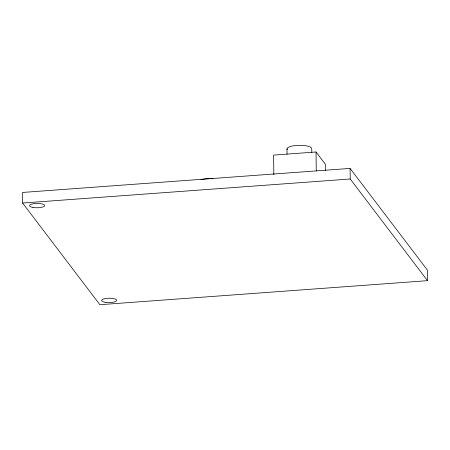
<?xml version="1.0" encoding="UTF-8"?>
<svg xmlns="http://www.w3.org/2000/svg" width="450" height="450" viewBox="0 0 450 450"><rect width="100%" height="100%" fill="white"/><g stroke="black" fill="none" stroke-linecap="round" stroke-linejoin="round"><path stroke-width="0.67" d="M325.423 170.522L325.361 164.227L316.052 151.982L273.628 155.093L273.831 174.69M350.106 168.412L22.5 192.448L22.613 203.034L99.894 304.706L427.5 280.671L427.387 270.084L350.106 168.412L350.218 178.999L427.5 280.671M22.613 203.034L350.218 178.999M316.052 151.982L316.249 170.876M311.794 152.308L311.76 148.944A12.392 3.6 -0.6 0 0 298.327 145.322A12.392 3.6 -0.6 0 0 287.28 149.788M287.004 148.854L287.061 154.232M200.953 179.651A12.392 3.6 -0.6 0 1 213.053 178.763M33.03 207.478A7.543 2.194 -0.6 0 0 44.634 205.622A7.543 2.194 -0.6 0 0 33.626 203.676A7.543 2.194 -0.6 0 0 33.03 207.478M105.097 302.293A7.543 2.194 -0.6 0 0 116.702 300.431A7.543 2.194 -0.6 0 0 105.699 298.491A7.543 2.194 -0.6 0 0 105.097 302.293"/></g></svg>
